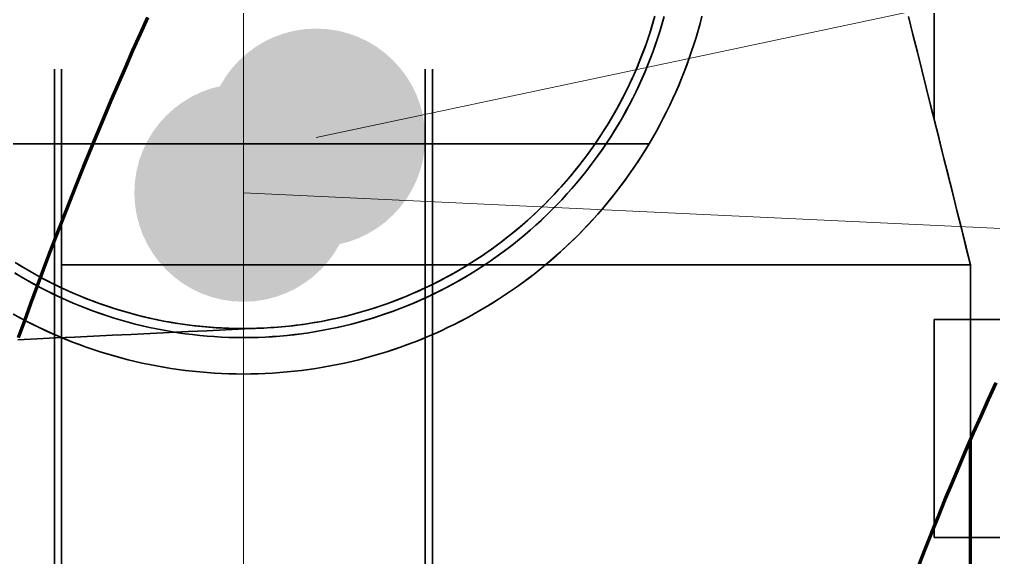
# Model space of a CAD drawing. Header units: millimetres. Extents: x 0 to 2382, y 0 to 420.
# Drawn here: x 1001.36 to 1006.72, y 350.83 to 353.79 of the extents above; entities that cross this region are included whole.
import ezdxf

# ---------------------------------------------------------------- set-up
doc = ezdxf.new("R2010")
doc.units = ezdxf.units.MM
doc.linetypes.add('IRAM-E-TRAZOS', pattern=[5, 4, -1])
doc.linetypes.add('IRAM-F-TRAZO-PUNTO', pattern=[20, 15, -2, 1, -2])
for name, color, linetype, lineweight in [('01-VISIBLE', 7, 'CONTINUOUS', 70), ('02-OCULTA', 4, 'IRAM-E-TRAZOS', 35), ('03-EJE', 1, 'IRAM-F-TRAZO-PUNTO', 18), ('08-FINA', 5, 'CONTINUOUS', 18)]:
    doc.layers.add(name, color=color, linetype=linetype, lineweight=lineweight)

msp = doc.modelspace()

# ---------------------------------------------------------------- hatches: boundary and pattern name
at = {"layer": '08-FINA'}
h = msp.add_hatch(color=7, dxfattribs=at)
h.dxf.hatch_style = 1
edge = h.paths.add_edge_path()
edge.add_arc((1002.9917, 353.1426), 0.6, 0, 360)
h = msp.add_hatch(color=7, dxfattribs=at)
h.dxf.hatch_style = 1
edge = h.paths.add_edge_path()
edge.add_arc((1002.5917, 352.8399), 0.6, 0, 360)

# ---------------------------------------------------------------- linework, layer by layer
at = {"layer": '01-VISIBLE'}
for points in [[(1001.3546, 352.0425), (1001.3883, 352.1367), (1001.4224, 352.2307), (1001.457, 352.3246), (1001.4919, 352.4183), (1001.5273, 352.5118), (1001.5631, 352.6052), (1001.5993, 352.6984), (1001.636, 352.7915), (1001.673, 352.8844), (1001.7105, 352.9771), (1001.7483, 353.0697), (1001.7866, 353.1621), (1001.8253, 353.2543), (1001.8644, 353.3464), (1001.9039, 353.4383), (1001.9438, 353.53), (1001.9841, 353.6215), (1002.0248, 353.7129), (1002.066, 353.8041)], [(1006.3022, 350.7755), (1006.3386, 350.8691), (1006.3756, 350.9625), (1006.4131, 351.0557), (1006.4511, 351.1487), (1006.4897, 351.2415), (1006.5288, 351.334), (1006.5685, 351.4263), (1006.6086, 351.5184), (1006.6493, 351.6102), (1006.6906, 351.7018), (1006.7323, 351.7932)], [(1006.5917, 346.4426), (1006.5917, 351.4796)]]:
    msp.add_lwpolyline(points, dxfattribs=at)
at = {"layer": '02-OCULTA'}
for points in [[(1001.5917, 349.5199), (1001.5917, 356.7199)], [(1003.5917, 349.5199), (1003.5917, 356.7199)], [(1001.5517, 349.5199), (1001.5517, 356.4426)], [(1003.6317, 349.5199), (1003.6317, 356.4426)], [(1006.3917, 353.2426), (1006.3917, 353.3426), (1006.3917, 353.4426), (1006.3917, 353.5426), (1006.3917, 353.6426), (1006.3917, 353.7426), (1006.3917, 353.8426), (1006.3917, 353.9426), (1006.3917, 354.0426), (1006.3917, 354.1426), (1006.3917, 354.2426), (1006.3917, 354.3426), (1006.3917, 354.4426), (1006.3917, 354.5426)], [(1006.3917, 354.5426), (1006.3917, 354.4426), (1006.3917, 354.3426), (1006.3917, 354.2426), (1006.3917, 354.1426), (1006.3917, 354.0426), (1006.3917, 353.9426), (1006.3917, 353.8426), (1006.3917, 353.7426), (1006.3917, 353.6426), (1006.3917, 353.5426), (1006.3917, 353.4426), (1006.3917, 353.3426), (1006.3917, 353.2426)], [(1001.3343, 352.3984), (1001.3686, 352.3776), (1001.4033, 352.3575), (1001.4383, 352.3379), (1001.4736, 352.3189), (1001.5092, 352.3006), (1001.5452, 352.2828), (1001.5814, 352.2656), (1001.6179, 352.249), (1001.6547, 352.233), (1001.6918, 352.2177), (1001.7291, 352.203), (1001.7666, 352.1889), (1001.8044, 352.1754), (1001.8424, 352.1626), (1001.8806, 352.1504), (1001.919, 352.1388), (1001.9576, 352.1279), (1001.9964, 352.1176), (1002.0353, 352.108), (1002.0744, 352.099), (1002.1136, 352.0907), (1002.153, 352.083), (1002.1925, 352.076), (1002.2321, 352.0697), (1002.2718, 352.064), (1002.3116, 352.059), (1002.3514, 352.0547), (1002.3914, 352.051), (1002.4314, 352.048), (1002.4714, 352.0456), (1002.5115, 352.0439), (1002.5516, 352.0429), (1002.5917, 352.0426), (1002.6318, 352.0429), (1002.6719, 352.0439), (1002.7119, 352.0456), (1002.752, 352.048), (1002.792, 352.051), (1002.8319, 352.0547), (1002.8718, 352.059), (1002.9116, 352.064), (1002.9513, 352.0697), (1002.9909, 352.076), (1003.0303, 352.083), (1003.0697, 352.0907), (1003.1089, 352.099), (1003.148, 352.108), (1003.187, 352.1176), (1003.2257, 352.1279), (1003.2643, 352.1388), (1003.3027, 352.1504), (1003.3409, 352.1626), (1003.3789, 352.1754), (1003.4167, 352.1889), (1003.4542, 352.203), (1003.4915, 352.2177), (1003.5286, 352.233), (1003.5654, 352.249), (1003.6019, 352.2656), (1003.6381, 352.2828), (1003.6741, 352.3006), (1003.7097, 352.3189), (1003.7451, 352.3379), (1003.7801, 352.3575), (1003.8147, 352.3776), (1003.8491, 352.3984), (1003.8831, 352.4197), (1003.9167, 352.4415), (1003.9499, 352.4639), (1003.9828, 352.4869), (1004.0153, 352.5104), (1004.0474, 352.5345), (1004.0791, 352.5591), (1004.1103, 352.5842), (1004.1412, 352.6098), (1004.1716, 352.636), (1004.2016, 352.6626), (1004.2311, 352.6898), (1004.2601, 352.7174), (1004.2887, 352.7455), (1004.3168, 352.7741), (1004.3445, 352.8032), (1004.3716, 352.8327), (1004.3983, 352.8627), (1004.4244, 352.8931), (1004.4501, 352.9239), (1004.4752, 352.9552), (1004.4998, 352.9869), (1004.5238, 353.019), (1004.5474, 353.0515), (1004.5703, 353.0843), (1004.5927, 353.1176), (1004.6146, 353.1512), (1004.6359, 353.1852), (1004.6566, 353.2195), (1004.6768, 353.2542), (1004.6963, 353.2892), (1004.7153, 353.3245), (1004.7337, 353.3602), (1004.7515, 353.3961), (1004.7687, 353.4324), (1004.7853, 353.4689), (1004.8012, 353.5057), (1004.8166, 353.5427), (1004.8313, 353.58), (1004.8454, 353.6176), (1004.8589, 353.6553), (1004.8717, 353.6933), (1004.8839, 353.7315), (1004.8955, 353.7699), (1004.9064, 353.8085)], [(1001.3481, 352.4486), (1001.3822, 352.4277), (1001.4167, 352.4074), (1001.4515, 352.3877), (1001.4866, 352.3686), (1001.5221, 352.3501), (1001.5579, 352.3322), (1001.594, 352.3149), (1001.6304, 352.2982), (1001.667, 352.2822), (1001.7039, 352.2667), (1001.7411, 352.2519), (1001.7785, 352.2378), (1001.8162, 352.2242), (1001.8541, 352.2114), (1001.8922, 352.1991), (1001.9305, 352.1875), (1001.969, 352.1766), (1002.0076, 352.1663), (1002.0465, 352.1567), (1002.0855, 352.1478), (1002.1246, 352.1395), (1002.1639, 352.1319), (1002.2033, 352.1249), (1002.2428, 352.1186), (1002.2825, 352.113), (1002.3222, 352.1081), (1002.3619, 352.1039), (1002.4018, 352.1003), (1002.4417, 352.0974), (1002.4817, 352.0952), (1002.5217, 352.0936), (1002.5617, 352.0928), (1002.6017, 352.0926), (1002.6417, 352.0931), (1002.6817, 352.0943), (1002.7216, 352.0962), (1002.7616, 352.0987), (1002.8015, 352.102), (1002.8413, 352.1059), (1002.881, 352.1105), (1002.9207, 352.1157), (1002.9603, 352.1217), (1002.9997, 352.1283), (1003.0391, 352.1356), (1003.0783, 352.1435), (1003.1174, 352.1522), (1003.1563, 352.1614), (1003.1951, 352.1714), (1003.2336, 352.182), (1003.272, 352.1932), (1003.3102, 352.2052), (1003.3482, 352.2177), (1003.386, 352.2309), (1003.4235, 352.2448), (1003.4609, 352.2592), (1003.4979, 352.2744), (1003.5347, 352.2901), (1003.5712, 352.3065), (1003.6074, 352.3235), (1003.6434, 352.3411), (1003.679, 352.3593), (1003.7143, 352.3781), (1003.7493, 352.3975), (1003.784, 352.4175), (1003.8183, 352.4381), (1003.8522, 352.4593), (1003.8858, 352.481), (1003.919, 352.5034), (1003.9518, 352.5262), (1003.9843, 352.5497), (1004.0163, 352.5737), (1004.0479, 352.5982), (1004.0791, 352.6233), (1004.1099, 352.6488), (1004.1402, 352.675), (1004.1701, 352.7016), (1004.1995, 352.7287), (1004.2284, 352.7563), (1004.2569, 352.7844), (1004.2849, 352.813), (1004.3124, 352.8421), (1004.3394, 352.8716), (1004.3659, 352.9016), (1004.3919, 352.932), (1004.4173, 352.9629), (1004.4423, 352.9942), (1004.4667, 353.0259), (1004.4905, 353.0581), (1004.5138, 353.0906), (1004.5365, 353.1235), (1004.5587, 353.1568), (1004.5803, 353.1905), (1004.6014, 353.2246), (1004.6218, 353.2589), (1004.6417, 353.2937), (1004.6609, 353.3288), (1004.6796, 353.3641), (1004.6977, 353.3999), (1004.7151, 353.4359), (1004.7319, 353.4722), (1004.7482, 353.5088), (1004.7637, 353.5456), (1004.7787, 353.5827), (1004.793, 353.6201), (1004.8067, 353.6577), (1004.8198, 353.6955), (1004.8321, 353.7336), (1004.8439, 353.7718), (1004.855, 353.8103)], [(1002.066, 353.8041), (1002.0248, 353.7129), (1001.9841, 353.6215), (1001.9438, 353.53), (1001.9039, 353.4383), (1001.8644, 353.3464), (1001.8253, 353.2543), (1001.7866, 353.1621), (1001.7483, 353.0697), (1001.7105, 352.9771), (1001.673, 352.8844), (1001.636, 352.7915), (1001.5993, 352.6984), (1001.5631, 352.6052), (1001.5273, 352.5118), (1001.4919, 352.4183), (1001.457, 352.3246), (1001.4224, 352.2307), (1001.3883, 352.1367), (1001.3546, 352.0425)], [(1002.5917, 351.8426), (1002.6317, 351.8429), (1002.6718, 351.8438), (1002.7118, 351.8454), (1002.7518, 351.8475), (1002.7918, 351.8503), (1002.8317, 351.8537), (1002.8715, 351.8577), (1002.9113, 351.8623), (1002.951, 351.8676), (1002.9907, 351.8734), (1003.0302, 351.8799), (1003.0696, 351.8869), (1003.109, 351.8946), (1003.1482, 351.9029), (1003.1872, 351.9117), (1003.2261, 351.9212), (1003.2649, 351.9313), (1003.3035, 351.9419), (1003.342, 351.9532), (1003.3802, 351.9651), (1003.4183, 351.9775), (1003.4562, 351.9905), (1003.4939, 352.0042), (1003.5313, 352.0183), (1003.5686, 352.0331), (1003.6056, 352.0484), (1003.6423, 352.0643), (1003.6789, 352.0808), (1003.7151, 352.0978), (1003.7511, 352.1154), (1003.7868, 352.1336), (1003.8223, 352.1523), (1003.8574, 352.1715), (1003.8922, 352.1913), (1003.9268, 352.2116), (1003.961, 352.2324), (1003.9949, 352.2538), (1004.0284, 352.2756), (1004.0616, 352.298), (1004.0945, 352.3209), (1004.127, 352.3443), (1004.1592, 352.3682), (1004.1909, 352.3926), (1004.2223, 352.4175), (1004.2533, 352.4429), (1004.284, 352.4687), (1004.3142, 352.495), (1004.344, 352.5218), (1004.3734, 352.549), (1004.4023, 352.5767), (1004.4308, 352.6048), (1004.4589, 352.6334), (1004.4866, 352.6624), (1004.5138, 352.6918), (1004.5405, 352.7216), (1004.5668, 352.7518), (1004.5926, 352.7825), (1004.618, 352.8135), (1004.6428, 352.8449), (1004.6672, 352.8767), (1004.6911, 352.9088), (1004.7145, 352.9414), (1004.7374, 352.9743), (1004.7597, 353.0075), (1004.7816, 353.0411), (1004.8029, 353.075), (1004.8237, 353.1092), (1004.844, 353.1437), (1004.8637, 353.1786), (1004.8829, 353.2138), (1004.9016, 353.2492), (1004.9197, 353.2849), (1004.9373, 353.3209), (1004.9543, 353.3572), (1004.9707, 353.3937), (1004.9866, 353.4305), (1005.0019, 353.4675), (1005.0166, 353.5048), (1005.0308, 353.5423), (1005.0444, 353.5799), (1005.0574, 353.6178), (1005.0698, 353.6559), (1005.0816, 353.6942), (1005.0929, 353.7327), (1005.1035, 353.7713), (1005.1135, 353.8101)], [(1002.5917, 352.0426), (1002.6317, 352.0429), (1002.6717, 352.0439), (1002.7117, 352.0456), (1002.7517, 352.0479), (1002.7916, 352.0509), (1002.8315, 352.0546), (1002.8713, 352.0589), (1002.9111, 352.0639), (1002.9507, 352.0696), (1002.9902, 352.0759), (1003.0297, 352.0829), (1003.069, 352.0905), (1003.1081, 352.0988), (1003.1472, 352.1078), (1003.1861, 352.1174), (1003.2248, 352.1276), (1003.2633, 352.1385), (1003.3016, 352.15), (1003.3398, 352.1622), (1003.3777, 352.175), (1003.4155, 352.1884), (1003.453, 352.2025), (1003.4902, 352.2171), (1003.5272, 352.2324), (1003.564, 352.2484), (1003.6004, 352.2649), (1003.6366, 352.282), (1003.6725, 352.2998), (1003.7081, 352.3181), (1003.7434, 352.337), (1003.7784, 352.3565), (1003.813, 352.3766), (1003.8473, 352.3973), (1003.8813, 352.4185), (1003.9148, 352.4403), (1003.9481, 352.4627), (1003.9809, 352.4856), (1004.0134, 352.509), (1004.0454, 352.533), (1004.0771, 352.5575), (1004.1083, 352.5826), (1004.1392, 352.6081), (1004.1695, 352.6342), (1004.1995, 352.6608), (1004.229, 352.6878), (1004.258, 352.7154), (1004.2866, 352.7435), (1004.3147, 352.772), (1004.3424, 352.8009), (1004.3695, 352.8304), (1004.3962, 352.8603), (1004.4223, 352.8906), (1004.448, 352.9214), (1004.4731, 352.9525), (1004.4977, 352.9841), (1004.5217, 353.0161), (1004.5453, 353.0485), (1004.5683, 353.0813), (1004.5907, 353.1145), (1004.6126, 353.148), (1004.6339, 353.1819), (1004.6546, 353.2162), (1004.6748, 353.2507), (1004.6944, 353.2857), (1004.7134, 353.3209), (1004.7318, 353.3565), (1004.7497, 353.3923), (1004.7669, 353.4285), (1004.7835, 353.4649), (1004.7995, 353.5016), (1004.8149, 353.5386), (1004.8297, 353.5758), (1004.8438, 353.6132), (1004.8573, 353.6509), (1004.8702, 353.6888), (1004.8825, 353.727), (1004.8941, 353.7653), (1004.9051, 353.8038)], [(1002.7033, 352.0953), (1002.7433, 352.0975), (1002.7832, 352.1004), (1002.8231, 352.104), (1002.8629, 352.1083), (1002.9026, 352.1133), (1002.9422, 352.1189), (1002.9817, 352.1252), (1003.0211, 352.1322), (1003.0604, 352.1398), (1003.0996, 352.1481), (1003.1386, 352.1571), (1003.1774, 352.1668), (1003.2161, 352.1771), (1003.2546, 352.188), (1003.2929, 352.1997), (1003.331, 352.2119), (1003.3689, 352.2249), (1003.4066, 352.2384), (1003.444, 352.2526), (1003.4812, 352.2674), (1003.5181, 352.2829), (1003.5547, 352.299), (1003.5911, 352.3157), (1003.6272, 352.3331), (1003.663, 352.351), (1003.6984, 352.3695), (1003.7336, 352.3887), (1003.7684, 352.4084), (1003.8029, 352.4288), (1003.837, 352.4497), (1003.8708, 352.4712), (1003.9042, 352.4933), (1003.9372, 352.5159), (1003.9698, 352.5391), (1004.002, 352.5629), (1004.0338, 352.5872), (1004.0652, 352.612), (1004.0962, 352.6373), (1004.1267, 352.6632), (1004.1568, 352.6896), (1004.1864, 352.7165), (1004.2156, 352.744), (1004.2443, 352.7719), (1004.2725, 352.8003), (1004.3002, 352.8291), (1004.3275, 352.8585), (1004.3542, 352.8883), (1004.3804, 352.9185), (1004.4061, 352.9492), (1004.4313, 352.9803), (1004.4559, 353.0119), (1004.48, 353.0438), (1004.5036, 353.0762), (1004.5266, 353.1089), (1004.549, 353.1421), (1004.5709, 353.1756), (1004.5922, 353.2095), (1004.6129, 353.2438), (1004.633, 353.2784), (1004.6525, 353.3133), (1004.6715, 353.3486), (1004.6898, 353.3841), (1004.7075, 353.42), (1004.7246, 353.4562), (1004.7411, 353.4927), (1004.757, 353.5294), (1004.7722, 353.5665), (1004.7868, 353.6037), (1004.8008, 353.6412), (1004.8141, 353.679), (1004.8268, 353.7169), (1004.8389, 353.7551), (1004.8502, 353.7935)], [(1004.8238, 353.1093), (1004.844, 353.1438), (1004.8637, 353.1786), (1004.8829, 353.2137), (1004.9016, 353.2492), (1004.9197, 353.2849), (1004.9372, 353.3208), (1004.9542, 353.3571), (1004.9707, 353.3936), (1004.9865, 353.4303), (1005.0018, 353.4673), (1005.0166, 353.5046), (1005.0307, 353.542), (1005.0443, 353.5797), (1005.0573, 353.6175), (1005.0697, 353.6556), (1005.0815, 353.6938), (1005.0927, 353.7322), (1005.1034, 353.7708), (1005.1134, 353.8096)], [(1006.5917, 352.4426), (1006.5673, 352.5402), (1006.5429, 352.6377), (1006.5185, 352.7353), (1006.4941, 352.8328), (1006.4697, 352.9304), (1006.4453, 353.028), (1006.4209, 353.1255), (1006.3965, 353.2231), (1006.3722, 353.3206), (1006.3478, 353.4182), (1006.3234, 353.5158), (1006.299, 353.6133), (1006.2746, 353.7109), (1006.2502, 353.8085)], [(1006.5917, 352.4426), (1006.5673, 352.5402), (1006.5429, 352.6377), (1006.5185, 352.7353), (1006.4941, 352.8328), (1006.4697, 352.9304), (1006.4453, 353.028), (1006.4209, 353.1255), (1006.3965, 353.2231), (1006.3722, 353.3206), (1006.3478, 353.4182), (1006.3234, 353.5158), (1006.299, 353.6133), (1006.2746, 353.7109), (1006.2502, 353.8085)], [(1006.3917, 353.2426), (1006.4167, 353.1426), (1006.4417, 353.0426), (1006.4667, 352.9426), (1006.4917, 352.8426), (1006.5167, 352.7426), (1006.5417, 352.6426), (1006.5667, 352.5426), (1006.5917, 352.4426)], [(1006.5917, 352.4426), (1006.5667, 352.5426), (1006.5417, 352.6426), (1006.5167, 352.7426), (1006.4917, 352.8426), (1006.4667, 352.9426), (1006.4417, 353.0426), (1006.4167, 353.1426), (1006.3917, 353.2426)], [(1001.3742, 353.1093), (1001.2727, 353.1093)], [(1001.4756, 353.1093), (1001.3742, 353.1093)], [(1001.5771, 353.1093), (1001.4756, 353.1093)], [(1001.6785, 353.1093), (1001.5771, 353.1093)], [(1001.78, 353.1093), (1001.6785, 353.1093)], [(1001.8815, 353.1093), (1001.78, 353.1093)], [(1001.9829, 353.1093), (1001.8815, 353.1093)], [(1002.0844, 353.1093), (1001.9829, 353.1093)], [(1002.1858, 353.1093), (1002.0844, 353.1093)], [(1002.2873, 353.1093), (1002.1858, 353.1093)], [(1002.3887, 353.1093), (1002.2873, 353.1093)], [(1002.4902, 353.1093), (1002.3887, 353.1093)], [(1002.5917, 353.1093), (1002.4902, 353.1093)], [(1002.6931, 353.1093), (1002.5917, 353.1093)], [(1002.7946, 353.1093), (1002.6931, 353.1093)], [(1002.896, 353.1093), (1002.7946, 353.1093)], [(1002.9975, 353.1093), (1002.896, 353.1093)], [(1003.099, 353.1093), (1002.9975, 353.1093)], [(1003.2004, 353.1093), (1003.099, 353.1093)], [(1003.3019, 353.1093), (1003.2004, 353.1093)], [(1003.4033, 353.1093), (1003.3019, 353.1093)], [(1003.5048, 353.1093), (1003.4033, 353.1093)], [(1003.6063, 353.1093), (1003.5048, 353.1093)], [(1003.7077, 353.1093), (1003.6063, 353.1093)], [(1003.8092, 353.1093), (1003.7077, 353.1093)], [(1003.9106, 353.1093), (1003.8092, 353.1093)], [(1004.0121, 353.1093), (1003.9106, 353.1093)], [(1004.1135, 353.1093), (1004.0121, 353.1093)], [(1004.215, 353.1093), (1004.1135, 353.1093)], [(1004.3165, 353.1093), (1004.215, 353.1093)], [(1004.253, 352.4426), (1004.3363, 352.5148), (1004.4164, 352.5905), (1004.4933, 352.6695), (1004.5667, 352.7517), (1004.6366, 352.8369), (1004.7028, 352.925), (1004.7652, 353.0159), (1004.8238, 353.1093)], [(1004.4179, 353.1093), (1004.3165, 353.1093)], [(1004.5194, 353.1093), (1004.4179, 353.1093)], [(1004.6208, 353.1093), (1004.5194, 353.1093)], [(1004.7223, 353.1093), (1004.6208, 353.1093)], [(1004.8238, 353.1093), (1004.7223, 353.1093)], [(1005.5917, 352.4426), (999.5917, 352.4426)], [(1001.3352, 352.4567), (1001.3693, 352.4355), (1001.4038, 352.4149), (1001.4387, 352.3949), (1001.4738, 352.3755), (1001.5093, 352.3567), (1001.5451, 352.3385), (1001.5813, 352.3209), (1001.6177, 352.3039), (1001.6544, 352.2876), (1001.6913, 352.2719), (1001.7286, 352.2568), (1001.7661, 352.2424), (1001.8038, 352.2286), (1001.8418, 352.2155), (1001.8799, 352.203), (1001.9183, 352.1911), (1001.9569, 352.18), (1001.9957, 352.1694), (1002.0346, 352.1596), (1002.0737, 352.1504), (1002.113, 352.1419), (1002.1524, 352.134), (1002.1919, 352.1269), (1002.2315, 352.1204), (1002.2713, 352.1145), (1002.3111, 352.1094), (1002.3511, 352.1049), (1002.3911, 352.1012), (1002.4311, 352.0981), (1002.4712, 352.0957), (1002.5113, 352.094), (1002.5515, 352.0929), (1002.5917, 352.0926)], [(1002.5917, 351.8426), (1002.6317, 351.8429), (1002.6718, 351.8438), (1002.7118, 351.8454), (1002.7518, 351.8475), (1002.7917, 351.8503), (1002.8316, 351.8537), (1002.8715, 351.8577), (1002.9113, 351.8623), (1002.951, 351.8675), (1002.9906, 351.8734), (1003.0301, 351.8798), (1003.0695, 351.8869), (1003.1088, 351.8946), (1003.148, 351.9028), (1003.1871, 351.9117), (1003.226, 351.9212), (1003.2647, 351.9312), (1003.3034, 351.9419), (1003.3418, 351.9532), (1003.38, 351.965), (1003.4181, 351.9774), (1003.456, 351.9905), (1003.4937, 352.0041), (1003.5311, 352.0183), (1003.5683, 352.033), (1003.6053, 352.0483), (1003.6421, 352.0642), (1003.6786, 352.0807), (1003.7149, 352.0977), (1003.7508, 352.1153), (1003.7865, 352.1334), (1003.822, 352.1521), (1003.8571, 352.1713), (1003.8919, 352.1911), (1003.9265, 352.2114), (1003.9607, 352.2322), (1003.9946, 352.2536), (1004.0281, 352.2754), (1004.0613, 352.2978), (1004.0942, 352.3207), (1004.1267, 352.3441), (1004.1588, 352.368), (1004.1906, 352.3924), (1004.222, 352.4172), (1004.253, 352.4426)], [(1005.5917, 352.4426), (1004.253, 352.4426)], [(1005.5917, 352.4426), (1006.5917, 352.4426)], [(1006.5917, 352.4426), (1005.5917, 352.4426)], [(1005.5917, 352.4426), (1005.6917, 352.4426), (1005.7917, 352.4426), (1005.8917, 352.4426), (1005.9917, 352.4426), (1006.0917, 352.4426), (1006.1917, 352.4426), (1006.2917, 352.4426), (1006.3917, 352.4426), (1006.4917, 352.4426), (1006.5917, 352.4426)], [(1005.5917, 352.4426), (1005.6917, 352.4426), (1005.7917, 352.4426), (1005.8917, 352.4426), (1005.9917, 352.4426), (1006.0917, 352.4426), (1006.1917, 352.4426), (1006.2917, 352.4426), (1006.3917, 352.4426), (1006.4917, 352.4426), (1006.5917, 352.4426)], [(1006.5917, 346.4426), (1006.5917, 352.4426)], [(1006.5917, 350.7426), (1006.5917, 350.8426), (1006.5917, 350.9426), (1006.5917, 351.0426), (1006.5917, 351.1426), (1006.5917, 351.2426), (1006.5917, 351.3426), (1006.5917, 351.4426), (1006.5917, 351.5426), (1006.5917, 351.6426), (1006.5917, 351.7426), (1006.5917, 351.8426), (1006.5917, 351.9426), (1006.5917, 352.0426), (1006.5917, 352.1426), (1006.5917, 352.2426), (1006.5917, 352.3426), (1006.5917, 352.4426)], [(1006.5917, 352.4426), (1006.5917, 352.3426), (1006.5917, 352.2426), (1006.5917, 352.1426), (1006.5917, 352.0426), (1006.5917, 351.9426), (1006.5917, 351.8426), (1006.5917, 351.7426), (1006.5917, 351.6426), (1006.5917, 351.5426), (1006.5917, 351.4426), (1006.5917, 351.3426), (1006.5917, 351.2426), (1006.5917, 351.1426), (1006.5917, 351.0426), (1006.5917, 350.9426), (1006.5917, 350.8426), (1006.5917, 350.7426)], [(1006.5917, 351.4796), (1006.5917, 352.4426)], [(1001.3348, 352.398), (1001.3691, 352.3773), (1001.4038, 352.3572), (1001.4388, 352.3376), (1001.4741, 352.3187), (1001.5097, 352.3003), (1001.5456, 352.2825), (1001.5819, 352.2654), (1001.6184, 352.2488), (1001.6551, 352.2329), (1001.6922, 352.2175), (1001.7295, 352.2028), (1001.767, 352.1887), (1001.8048, 352.1753), (1001.8427, 352.1624), (1001.8809, 352.1503), (1001.9193, 352.1387), (1001.9579, 352.1278), (1001.9966, 352.1175), (1002.0356, 352.1079), (1002.0746, 352.099), (1002.1138, 352.0906), (1002.1532, 352.083), (1002.1927, 352.076), (1002.2322, 352.0697), (1002.2719, 352.064), (1002.3117, 352.059), (1002.3515, 352.0546), (1002.3915, 352.051), (1002.4314, 352.048), (1002.4715, 352.0456), (1002.5115, 352.0439), (1002.5516, 352.0429), (1002.5917, 352.0426)], [(1001.3251, 352.1719), (1001.3603, 352.1527), (1001.3957, 352.134), (1001.4315, 352.1158), (1001.4675, 352.0982), (1001.5038, 352.0811), (1001.5403, 352.0647), (1001.5771, 352.0487), (1001.6141, 352.0334), (1001.6514, 352.0186), (1001.6889, 352.0044), (1001.7266, 351.9907), (1001.7645, 351.9777), (1001.8026, 351.9652), (1001.8409, 351.9534), (1001.8793, 351.9421), (1001.918, 351.9314), (1001.9568, 351.9213), (1001.9957, 351.9118), (1002.0348, 351.9029), (1002.074, 351.8947), (1002.1134, 351.887), (1002.1528, 351.8799), (1002.1924, 351.8734), (1002.232, 351.8676), (1002.2718, 351.8624), (1002.3116, 351.8577), (1002.3515, 351.8537), (1002.3914, 351.8503), (1002.4314, 351.8475), (1002.4714, 351.8454), (1002.5115, 351.8438), (1002.5516, 351.8429), (1002.5917, 351.8426)], [(1001.3262, 352.1713), (1001.3614, 352.1521), (1001.3968, 352.1334), (1001.4325, 352.1153), (1001.4685, 352.0977), (1001.5047, 352.0807), (1001.5412, 352.0642), (1001.578, 352.0483), (1001.615, 352.033), (1001.6522, 352.0183), (1001.6897, 352.0041), (1001.7274, 351.9905), (1001.7652, 351.9774), (1001.8033, 351.965), (1001.8415, 351.9532), (1001.88, 351.9419), (1001.9186, 351.9312), (1001.9573, 351.9212), (1001.9963, 351.9117), (1002.0353, 351.9028), (1002.0745, 351.8946), (1002.1138, 351.8869), (1002.1532, 351.8798), (1002.1928, 351.8734), (1002.2324, 351.8675), (1002.2721, 351.8623), (1002.3119, 351.8577), (1002.3517, 351.8537), (1002.3916, 351.8503), (1002.4316, 351.8475), (1002.4716, 351.8454), (1002.5116, 351.8438), (1002.5516, 351.8429), (1002.5917, 351.8426)], [(1006.3917, 350.9426), (1006.3917, 351.0426), (1006.3917, 351.1426), (1006.3917, 351.2426), (1006.3917, 351.3426), (1006.3917, 351.4426), (1006.3917, 351.5426), (1006.3917, 351.6426), (1006.3917, 351.7426), (1006.3917, 351.8426), (1006.3917, 351.9426), (1006.3917, 352.0426), (1006.3917, 352.1426)], [(1006.3917, 352.1426), (1006.3917, 352.0426), (1006.3917, 351.9426), (1006.3917, 351.8426), (1006.3917, 351.7426), (1006.3917, 351.6426), (1006.3917, 351.5426), (1006.3917, 351.4426), (1006.3917, 351.3426), (1006.3917, 351.2426), (1006.3917, 351.1426), (1006.3917, 351.0426), (1006.3917, 350.9426)], [(1006.3917, 352.1426), (1007.3917, 352.1426)], [(1001.3504, 352.0309), (1001.4545, 352.0359), (1001.5586, 352.0408), (1001.6626, 352.0458), (1001.7667, 352.0507), (1001.8708, 352.0557), (1001.9748, 352.0606), (1002.0789, 352.0656), (1002.183, 352.0705), (1002.287, 352.0755), (1002.3911, 352.0804), (1002.4952, 352.0854), (1002.5992, 352.0903), (1002.7033, 352.0953)], [(1002.5917, 352.0926), (1002.601, 352.0926), (1002.6103, 352.0927), (1002.6196, 352.0928), (1002.6289, 352.0929), (1002.6382, 352.0931), (1002.6475, 352.0933), (1002.6568, 352.0935), (1002.6661, 352.0938), (1002.6754, 352.0941), (1002.6847, 352.0944), (1002.694, 352.0948), (1002.7033, 352.0953)], [(1006.7323, 351.7932), (1006.6906, 351.7018), (1006.6493, 351.6102), (1006.6086, 351.5184), (1006.5685, 351.4263), (1006.5288, 351.334), (1006.4897, 351.2415), (1006.4511, 351.1487), (1006.4131, 351.0557), (1006.3756, 350.9625), (1006.3386, 350.8691), (1006.3022, 350.7755)], [(1006.3917, 350.9426), (1007.3917, 350.9426)]]:
    msp.add_lwpolyline(points, dxfattribs=at)
at = {"layer": '03-EJE'}
msp.add_lwpolyline([(1002.5917, 319.32), (1002.5917, 365.2907)], dxfattribs=at)
at = {"layer": '08-FINA'}
for p, q in [((1030.5872, 359.0025), (1002.9917, 353.1426)), ((1030.5045, 351.522), (1002.5917, 352.8399))]:
    msp.add_line(p, q, dxfattribs=at)
msp.add_circle((990.6667, 354.1667), 36.8333, dxfattribs=at)

doc.saveas('drawing.dxf')
